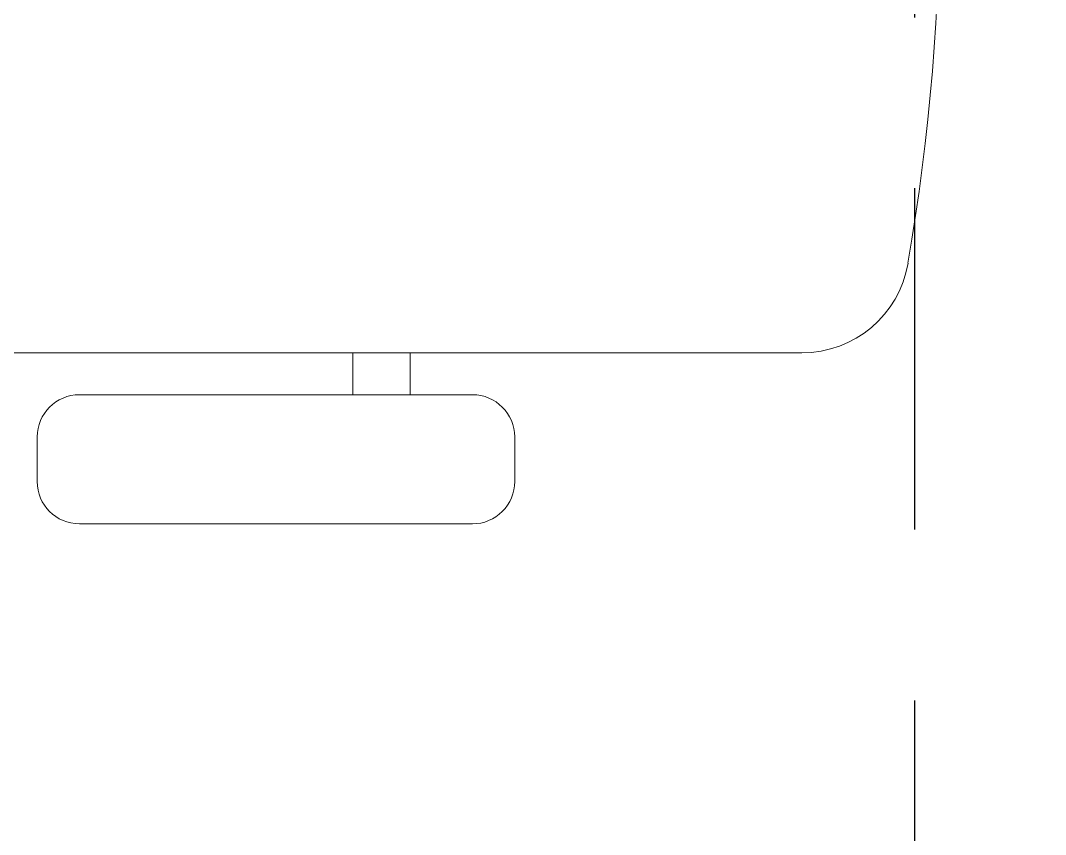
# Model space of a CAD drawing. Header units: inches. Extents: x -12418 to 57169, y -29325 to 19878.
# Drawn here: x 24177.7 to 24653.9, y -12826.2 to -12447.8 of the extents above; entities that cross this region are included whole.
import ezdxf

# ---------------------------------------------------------------- set-up
doc = ezdxf.new("R2010")
doc.units = ezdxf.units.IN
doc.header["$LTSCALE"] = 25
doc.header["$MEASUREMENT"] = 0
doc.linetypes.add('DASHDOT', pattern=[25.4, 12.7, -6.35, 0, -6.35])
doc.linetypes.add('HIDDEN', pattern=[9.525, 6.35, -3.175])
doc.layers.get('0').update_dxf_attribs({"color": 8})
for name, color, linetype, lineweight in [('00-Ground Floor$0$LOADING', 253, 'Continuous', 5), ('00-Ground Floor$0$NEW Wall', 166, 'Continuous', 5), ('E-LITE-CLNG-CNDT', 6, 'DASHDOT', 35), ('E-POWR-FLOR-CNDT', 6, 'HIDDEN', 25)]:
    doc.layers.add(name, color=color, linetype=linetype, lineweight=lineweight)

# ---------------------------------------------------------------- blocks, each defined once
blk = doc.blocks.new('*X127')
at = {"color": 0}
for p, q in [((5, 3), (5, 3)), ((5, 3), (5, 3)), ((5, 3), (5, 3)), ((5, 3), (5, 3)), ((5, 3), (5, 3)), ((5, 3), (5, 3)), ((5, 3), (5, 3)), ((5, 3), (5, 3)), ((5, 3), (5, 3)), ((5, 3), (5, 3)), ((5, 3), (5, 3)), ((5, 3), (5, 3)), ((5, 3), (5, 3)), ((5, 3), (5, 3)), ((5, 3), (5, 3)), ((5, 3), (5, 3)), ((5, 3), (5, 3)), ((5, 3), (5, 3)), ((5, 3), (5, 3)), ((5, 3), (5, 3)), ((5, 3), (5, 3)), ((5, 3), (5, 3)), ((5, 3), (5, 3)), ((5, 3), (5, 3)), ((5, 3), (5, 3)), ((5, 3), (5, 3)), ((5, 3), (5, 3)), ((5, 3), (5, 3)), ((5, 3), (5, 3)), ((5, 3), (5, 3)), ((5, 3), (5, 3)), ((5, 3), (5, 3)), ((5, 3), (5, 3)), ((5, 3), (5, 3)), ((5, 3), (5, 3)), ((5, 3), (5, 3)), ((5, 3), (5, 3)), ((5, 3), (5, 3)), ((5, 3), (5, 3)), ((5, 3), (5, 3)), ((5, 3), (5, 3)), ((5, 3), (5, 3)), ((5, 3), (5, 3)), ((5, 3), (5, 3)), ((5, 3), (5, 3)), ((5, 3), (5, 3)), ((5, 3), (5, 3)), ((5, 3), (5, 3)), ((5, 3), (5, 3)), ((5, 3), (5, 3)), ((5, 3), (5, 3)), ((5, 3), (5, 3)), ((5, 3), (5, 3)), ((5, 3), (5, 3)), ((5, 3), (5, 3)), ((5, 3), (5, 3)), ((5, 3), (5, 3)), ((5, 3), (5, 3)), ((5, 3), (5, 3)), ((5, 3), (5, 3)), ((5, 3), (5, 3)), ((5, 3), (5, 3)), ((5, 3), (5, 3)), ((5, 3), (5, 3)), ((5, 3), (5, 3)), ((5, 3), (5, 3)), ((6, 3), (5, 3)), ((5, 3), (5, 3)), ((6, 3), (5, 3)), ((5, 3), (5, 3)), ((6, 3), (5, 3)), ((5, 3), (5, 3)), ((6, 3), (5, 3)), ((5, 3), (5, 3)), ((5, 3), (5, 3)), ((5, 3), (5, 3)), ((5, 3), (5, 3)), ((5, 3), (5, 3)), ((5, 3), (5, 3)), ((5, 3), (5, 3)), ((5, 3), (5, 3)), ((5, 3), (5, 3)), ((5, 3), (5, 3)), ((5, 3), (5, 3)), ((5, 3), (5, 3)), ((5, 3), (5, 3)), ((5, 3), (5, 3)), ((5, 3), (5, 3)), ((5, 3), (5, 3)), ((5, 3), (5, 3)), ((5, 3), (5, 3)), ((5, 3), (5, 3)), ((5, 3), (5, 3)), ((5, 3), (5, 3)), ((5, 3), (5, 3)), ((5, 3), (5, 3)), ((6, 3), (6, 3)), ((6, 3), (6, 3)), ((6, 3), (6, 3)), ((6, 3), (6, 3)), ((6, 3), (6, 3)), ((6, 3), (6, 3)), ((6, 3), (6, 3)), ((6, 3), (6, 3)), ((6, 3), (6, 3)), ((6, 3), (6, 3)), ((6, 3), (6, 3)), ((6, 3), (6, 3)), ((6, 3), (6, 3)), ((6, 3), (6, 3)), ((6, 3), (6, 3)), ((6, 3), (6, 3)), ((6, 3), (6, 3)), ((6, 3), (6, 3)), ((6, 3), (6, 3)), ((6, 3), (6, 3)), ((6, 3), (6, 3)), ((6, 3), (6, 3)), ((6, 3), (6, 3)), ((6, 3), (6, 3)), ((6, 3), (6, 3)), ((6, 3), (6, 3)), ((6, 3), (6, 3)), ((6, 3), (6, 3)), ((6, 3), (6, 3)), ((6, 3), (6, 3)), ((6, 3), (6, 3)), ((6, 3), (6, 3)), ((6, 3), (6, 3)), ((6, 3), (6, 3)), ((6, 3), (6, 3)), ((6, 3), (6, 3)), ((6, 3), (6, 3)), ((6, 3), (6, 3)), ((6, 3), (6, 3)), ((6, 3), (6, 3)), ((6, 3), (6, 3)), ((6, 3), (6, 3)), ((6, 3), (6, 3)), ((6, 3), (6, 3)), ((6, 3), (6, 3)), ((6, 3), (6, 3)), ((6, 3), (6, 3)), ((6, 3), (6, 3)), ((6, 3), (6, 3)), ((6, 3), (6, 3)), ((6, 3), (6, 3)), ((6, 3), (6, 3)), ((6, 3), (6, 3)), ((6, 3), (6, 3)), ((6, 3), (6, 3)), ((6, 3), (6, 3)), ((6, 3), (6, 3)), ((6, 3), (6, 3)), ((6, 3), (6, 3)), ((6, 3), (6, 3)), ((6, 3), (6, 3)), ((6, 3), (6, 3)), ((6, 3), (6, 3)), ((6, 3), (6, 3)), ((6, 3), (6, 3)), ((6, 3), (6, 3)), ((6, 3), (6, 3)), ((6, 3), (6, 3)), ((6, 3), (6, 3)), ((6, 3), (6, 3)), ((6, 3), (6, 3)), ((6, 3), (6, 3)), ((6, 3), (6, 3)), ((6, 3), (6, 3)), ((6, 3), (6, 3)), ((6, 3), (6, 3)), ((6, 3), (6, 3)), ((6, 3), (6, 3)), ((6, 3), (6, 3)), ((6, 3), (6, 3)), ((6, 3), (6, 3)), ((6, 3), (6, 3)), ((6, 3), (6, 3)), ((6, 3), (6, 3)), ((6, 3), (6, 3)), ((6, 3), (6, 3)), ((6, 3), (6, 3)), ((6, 3), (6, 3)), ((6, 3), (6, 3)), ((6, 3), (6, 3)), ((6, 3), (6, 3)), ((6, 3), (6, 3)), ((6, 3), (6, 3)), ((6, 3), (6, 3)), ((6, 3), (6, 3)), ((6, 3), (6, 3)), ((6, 3), (6, 3)), ((6, 3), (6, 3)), ((6, 3), (6, 3)), ((6, 3), (6, 3)), ((6, 3), (6, 3)), ((6, 3), (6, 3)), ((6, 3), (6, 3)), ((6, 3), (6, 3)), ((6, 3), (6, 3)), ((6, 3), (6, 3)), ((6, 3), (6, 3)), ((6, 3), (6, 3)), ((6, 3), (6, 3)), ((6, 3), (6, 3)), ((6, 3), (6, 3)), ((6, 3), (6, 3)), ((6, 3), (6, 3)), ((6, 3), (6, 3)), ((6, 3), (6, 3)), ((6, 3), (6, 3)), ((6, 3), (6, 3)), ((6, 3), (6, 3)), ((6, 3), (6, 3)), ((6, 3), (6, 3)), ((6, 3), (6, 3)), ((6, 3), (6, 3)), ((6, 3), (6, 3)), ((6, 3), (6, 3)), ((6, 3), (6, 3)), ((6, 3), (6, 3)), ((6, 3), (6, 3)), ((6, 3), (6, 3)), ((6, 3), (6, 3)), ((6, 3), (6, 3)), ((6, 3), (6, 3)), ((6, 3), (6, 3)), ((6, 3), (6, 3)), ((6, 3), (6, 3)), ((6, 3), (6, 3)), ((6, 3), (6, 3)), ((6, 3), (6, 3)), ((6, 3), (6, 3)), ((6, 3), (6, 3)), ((6, 3), (6, 3)), ((6, 3), (6, 3)), ((6, 3), (6, 3)), ((6, 3), (6, 3)), ((6, 3), (6, 3)), ((6, 3), (6, 3)), ((6, 3), (6, 3)), ((6, 3), (6, 3)), ((6, 3), (6, 3)), ((6, 3), (6, 3)), ((6, 3), (6, 3)), ((6, 3), (6, 3)), ((6, 3), (6, 3)), ((6, 3), (6, 3)), ((6, 3), (6, 3)), ((6, 3), (6, 3)), ((6, 3), (6, 3)), ((6, 3), (6, 3)), ((6, 3), (6, 3)), ((6, 3), (6, 3)), ((6, 3), (6, 3)), ((6, 3), (6, 3)), ((6, 3), (6, 3)), ((6, 3), (6, 3)), ((6, 3), (6, 3)), ((6, 3), (6, 3)), ((6, 3), (6, 3)), ((6, 3), (6, 3)), ((6, 3), (6, 3)), ((6, 3), (6, 3)), ((6, 3), (6, 3)), ((6, 3), (6, 3)), ((6, 3), (6, 3)), ((6, 3), (6, 3)), ((6, 3), (6, 3)), ((6, 3), (6, 3)), ((6, 3), (6, 3)), ((6, 3), (6, 3)), ((6, 3), (6, 3)), ((6, 3), (6, 3)), ((6, 3), (6, 3)), ((6, 3), (6, 3)), ((6, 3), (6, 3)), ((6, 3), (6, 3)), ((6, 3), (6, 3)), ((6, 3), (6, 3)), ((6, 3), (6, 3)), ((6, 3), (6, 3)), ((6, 3), (6, 3)), ((6, 3), (6, 3)), ((6, 3), (6, 3)), ((6, 3), (6, 3)), ((6, 3), (6, 3)), ((6, 3), (6, 3)), ((6, 3), (6, 3)), ((6, 3), (6, 3)), ((6, 3), (6, 3)), ((6, 3), (6, 3)), ((6, 3), (6, 3)), ((6, 3), (6, 3)), ((6, 3), (6, 3)), ((6, 3), (6, 3)), ((6, 3), (6, 3)), ((6, 3), (6, 3)), ((6, 3), (6, 3)), ((6, 3), (5, 3)), ((6, 3), (5, 3)), ((6, 3), (5, 3)), ((6, 3), (5, 3)), ((6, 3), (5, 3)), ((6, 3), (6, 3)), ((6, 3), (6, 3)), ((6, 3), (6, 3)), ((6, 3), (6, 3)), ((6, 3), (6, 3)), ((6, 3), (6, 3)), ((6, 3), (6, 3)), ((6, 3), (6, 3)), ((6, 3), (6, 3)), ((6, 3), (6, 3)), ((6, 3), (6, 3)), ((6, 3), (6, 3)), ((6, 3), (6, 3)), ((6, 3), (6, 3)), ((6, 3), (6, 3)), ((6, 3), (6, 3)), ((6, 3), (6, 3)), ((6, 3), (6, 3)), ((6, 3), (6, 3)), ((6, 3), (6, 3)), ((6, 3), (6, 3)), ((6, 3), (6, 3)), ((6, 3), (6, 3)), ((6, 3), (6, 3)), ((6, 3), (6, 3)), ((6, 3), (6, 3)), ((6, 3), (6, 3)), ((6, 3), (6, 3)), ((6, 3), (6, 3)), ((6, 3), (6, 3)), ((6, 3), (6, 3)), ((6, 3), (6, 3)), ((6, 3), (6, 3)), ((6, 3), (6, 3)), ((6, 3), (6, 3)), ((6, 3), (6, 3)), ((6, 3), (6, 3)), ((6, 3), (6, 3)), ((6, 3), (6, 3)), ((6, 3), (6, 3)), ((6, 3), (6, 3)), ((6, 3), (6, 3)), ((6, 3), (6, 3)), ((6, 3), (6, 3)), ((6, 3), (6, 3)), ((6, 3), (6, 3)), ((6, 3), (6, 3)), ((6, 3), (6, 3)), ((6, 3), (6, 3)), ((6, 3), (6, 3)), ((6, 3), (6, 3)), ((6, 3), (6, 3)), ((6, 3), (6, 3)), ((6, 3), (6, 3)), ((6, 3), (6, 3)), ((6, 3), (6, 3)), ((6, 3), (6, 3)), ((6, 3), (6, 3)), ((6, 3), (6, 3)), ((6, 3), (6, 3)), ((6, 3), (6, 3)), ((6, 3), (6, 3)), ((6, 3), (6, 3)), ((6, 3), (6, 3)), ((6, 3), (6, 3)), ((6, 3), (6, 3)), ((6, 3), (6, 3)), ((6, 3), (6, 3)), ((6, 3), (6, 3)), ((6, 3), (6, 3)), ((6, 3), (6, 3)), ((6, 3), (6, 3)), ((6, 3), (6, 3)), ((6, 3), (6, 3)), ((6, 3), (6, 3)), ((6, 3), (6, 3)), ((6, 3), (6, 3)), ((6, 3), (6, 3)), ((6, 3), (6, 3)), ((6, 3), (6, 3)), ((6, 3), (6, 3)), ((6, 3), (6, 3)), ((6, 3), (6, 3)), ((6, 3), (6, 3)), ((6, 3), (6, 3)), ((6, 3), (6, 3)), ((6, 3), (6, 3)), ((6, 3), (6, 3)), ((6, 3), (6, 3)), ((6, 3), (6, 3)), ((6, 3), (6, 3)), ((6, 3), (6, 3)), ((6, 3), (6, 3)), ((6, 3), (6, 3)), ((6, 3), (6, 3)), ((6, 3), (6, 3)), ((6, 3), (6, 3)), ((6, 3), (6, 3)), ((6, 3), (6, 3)), ((6, 3), (6, 3)), ((6, 3), (6, 3)), ((6, 3), (6, 3)), ((6, 3), (6, 3)), ((6, 3), (6, 3)), ((6, 3), (6, 3)), ((6, 3), (6, 3)), ((6, 3), (6, 3)), ((6, 3), (6, 3)), ((6, 3), (6, 3)), ((6, 3), (6, 3)), ((6, 3), (6, 3)), ((6, 3), (6, 3)), ((6, 3), (6, 3)), ((6, 3), (6, 3)), ((6, 3), (6, 3)), ((6, 3), (6, 3)), ((6, 3), (6, 3)), ((6, 3), (6, 3)), ((6, 3), (6, 3)), ((6, 3), (6, 3)), ((6, 3), (6, 3)), ((6, 3), (6, 3)), ((6, 3), (6, 3)), ((6, 3), (6, 3)), ((6, 3), (6, 3)), ((6, 3), (6, 3)), ((6, 3), (6, 3)), ((6, 3), (6, 3)), ((6, 3), (6, 3)), ((6, 3), (6, 3)), ((6, 3), (6, 3)), ((6, 3), (6, 3)), ((6, 3), (6, 3)), ((6, 3), (6, 3)), ((6, 3), (6, 3)), ((6, 3), (6, 3)), ((6, 3), (6, 3)), ((6, 3), (6, 3)), ((6, 3), (6, 3)), ((6, 3), (6, 3)), ((6, 3), (6, 3)), ((6, 3), (6, 3)), ((6, 3), (6, 3)), ((6, 3), (6, 3)), ((6, 3), (6, 3)), ((6, 3), (6, 3)), ((6, 3), (6, 3)), ((6, 3), (6, 3)), ((6, 3), (6, 3)), ((6, 3), (6, 3)), ((6, 3), (6, 3)), ((6, 3), (6, 3)), ((6, 3), (6, 3)), ((6, 3), (6, 3)), ((6, 3), (6, 3)), ((6, 3), (6, 3)), ((6, 3), (6, 3)), ((6, 3), (6, 3)), ((6, 3), (6, 3)), ((6, 3), (6, 3)), ((6, 3), (6, 3)), ((6, 3), (6, 3)), ((6, 3), (6, 3)), ((6, 3), (6, 3)), ((6, 3), (6, 3)), ((6, 3), (6, 3)), ((6, 3), (6, 3)), ((6, 3), (6, 3)), ((6, 3), (6, 3)), ((6, 3), (6, 3)), ((6, 3), (6, 3)), ((6, 3), (6, 3)), ((6, 3), (6, 3)), ((6, 3), (6, 3)), ((6, 3), (6, 3)), ((6, 3), (6, 3)), ((6, 3), (6, 3)), ((6, 3), (6, 3)), ((6, 3), (6, 3)), ((6, 3), (6, 3)), ((6, 3), (6, 3)), ((6, 3), (6, 3)), ((6, 3), (6, 3)), ((6, 3), (6, 3)), ((6, 3), (6, 3)), ((6, 3), (6, 3)), ((6, 3), (6, 3)), ((6, 3), (6, 3)), ((6, 3), (6, 3)), ((6, 3), (6, 3)), ((6, 3), (6, 3)), ((6, 3), (6, 3)), ((6, 3), (6, 3)), ((6, 3), (6, 3)), ((6, 3), (6, 3)), ((6, 3), (6, 3)), ((6, 3), (6, 3)), ((6, 3), (6, 3)), ((6, 3), (6, 3)), ((6, 3), (6, 3)), ((6, 3), (6, 3)), ((6, 3), (6, 3)), ((6, 3), (6, 3)), ((6, 3), (6, 3)), ((6, 3), (6, 3)), ((6, 3), (6, 3)), ((6, 3), (6, 3)), ((6, 3), (6, 3)), ((6, 3), (6, 3)), ((6, 3), (6, 3)), ((6, 3), (6, 3)), ((6, 3), (6, 3)), ((6, 3), (6, 3)), ((6, 3), (6, 3)), ((6, 3), (6, 3)), ((6, 3), (6, 3)), ((6, 3), (6, 3)), ((6, 3), (6, 3)), ((6, 3), (6, 3)), ((6, 3), (6, 3)), ((6, 3), (6, 3)), ((6, 3), (6, 3)), ((6, 3), (6, 3)), ((6, 3), (6, 3)), ((6, 3), (6, 3)), ((6, 3), (6, 3)), ((6, 3), (6, 3)), ((6, 3), (6, 3)), ((6, 3), (6, 3)), ((6, 3), (6, 3)), ((6, 3), (6, 3)), ((6, 3), (6, 3)), ((6, 3), (6, 3)), ((6, 3), (6, 3)), ((6, 3), (6, 3)), ((6, 3), (6, 3)), ((6, 3), (6, 3)), ((6, 3), (6, 3)), ((6, 3), (6, 3)), ((6, 3), (6, 3)), ((6, 3), (6, 3)), ((6, 3), (6, 3)), ((6, 3), (6, 3)), ((6, 3), (6, 3)), ((6, 3), (6, 3)), ((6, 3), (6, 3)), ((6, 3), (6, 3)), ((6, 3), (6, 3)), ((6, 3), (6, 3)), ((6, 3), (6, 3)), ((6, 3), (6, 3)), ((6, 3), (6, 3)), ((6, 3), (6, 3)), ((6, 3), (6, 3)), ((6, 3), (6, 3)), ((6, 3), (6, 3)), ((6, 3), (6, 3)), ((6, 3), (6, 3)), ((6, 3), (6, 3)), ((6, 3), (6, 3)), ((6, 3), (6, 3)), ((6, 3), (6, 3)), ((6, 3), (6, 3)), ((6, 3), (6, 3)), ((6, 3), (6, 3)), ((6, 3), (6, 3)), ((6, 3), (6, 3)), ((6, 3), (6, 3)), ((6, 3), (6, 3)), ((6, 3), (6, 3)), ((6, 3), (6, 3)), ((6, 3), (6, 3)), ((6, 3), (6, 3)), ((6, 3), (6, 3)), ((6, 3), (6, 3)), ((6, 3), (6, 3)), ((6, 3), (6, 3)), ((6, 3), (6, 3)), ((6, 3), (6, 3)), ((6, 3), (6, 3)), ((6, 3), (6, 3)), ((6, 3), (6, 3)), ((6, 3), (6, 3)), ((6, 3), (6, 3)), ((6, 3), (6, 3)), ((6, 3), (6, 3)), ((6, 3), (6, 3)), ((6, 3), (6, 3)), ((6, 3), (6, 3)), ((6, 3), (6, 3)), ((6, 3), (6, 3)), ((6, 3), (6, 3)), ((6, 3), (6, 3)), ((6, 3), (6, 3)), ((6, 3), (6, 3)), ((6, 3), (6, 3)), ((6, 3), (6, 3)), ((6, 3), (6, 3)), ((6, 3), (6, 3)), ((6, 3), (6, 3)), ((6, 3), (6, 3)), ((6, 3), (6, 3)), ((6, 3), (6, 3)), ((6, 3), (6, 3)), ((6, 3), (6, 3)), ((6, 3), (6, 3)), ((6, 3), (6, 3)), ((6, 3), (6, 3)), ((6, 3), (6, 3)), ((6, 3), (6, 3)), ((6, 3), (6, 3)), ((6, 3), (6, 3)), ((6, 3), (6, 3)), ((6, 3), (6, 3)), ((6, 3), (6, 3)), ((6, 3), (6, 3)), ((6, 3), (6, 3))]:
    blk.add_line(p, q, dxfattribs=at)
blk = doc.blocks.new('*X128')
at = {"color": 0}
for p, q in [((13, 1), (13, 1)), ((13, 1), (13, 1)), ((13, 1), (13, 1)), ((13, 1), (13, 1)), ((13, 1), (13, 1)), ((13, 1), (13, 1)), ((13, 1), (13, 1)), ((13, 1), (13, 1)), ((13, 1), (13, 1)), ((13, 1), (13, 1)), ((13, 1), (13, 1)), ((13, 1), (13, 1)), ((13, 1), (13, 1)), ((13, 1), (13, 1)), ((13, 1), (13, 1)), ((13, 1), (14, 1)), ((13, 1), (14, 1)), ((13, 1), (14, 1)), ((13, 1), (13, 1)), ((13, 1), (13, 1)), ((13, 1), (13, 1)), ((13, 1), (13, 1)), ((13, 1), (13, 1)), ((13, 1), (13, 1)), ((13, 1), (13, 1)), ((13, 1), (13, 1)), ((13, 1), (13, 1)), ((13, 1), (13, 1)), ((13, 1), (13, 1)), ((13, 1), (13, 1)), ((13, 1), (13, 1)), ((13, 1), (13, 1)), ((13, 1), (13, 1)), ((13, 1), (13, 1)), ((13, 1), (13, 1)), ((13, 1), (13, 1)), ((13, 1), (13, 1)), ((13, 1), (13, 1)), ((13, 1), (13, 1)), ((13, 1), (13, 1)), ((13, 1), (13, 1)), ((13, 1), (13, 1)), ((13, 1), (13, 1)), ((13, 1), (13, 1)), ((13, 1), (13, 1)), ((13, 1), (13, 1)), ((13, 1), (13, 1)), ((13, 1), (13, 1)), ((13, 1), (13, 1)), ((13, 1), (13, 1)), ((13, 1), (13, 1)), ((13, 1), (13, 1)), ((13, 1), (13, 1)), ((13, 1), (13, 1)), ((13, 1), (13, 1)), ((13, 1), (13, 1)), ((13, 1), (13, 1)), ((13, 1), (13, 1)), ((13, 1), (13, 1)), ((13, 1), (13, 1)), ((13, 1), (13, 1)), ((13, 1), (13, 1)), ((13, 1), (13, 1)), ((13, 1), (13, 1)), ((13, 1), (13, 1)), ((13, 1), (13, 1)), ((13, 1), (13, 1)), ((13, 1), (13, 1)), ((13, 1), (13, 1)), ((13, 1), (13, 1)), ((13, 1), (13, 1)), ((13, 1), (13, 1)), ((13, 1), (13, 1)), ((13, 1), (13, 1)), ((13, 1), (13, 1)), ((13, 1), (13, 1)), ((13, 1), (13, 1)), ((13, 1), (13, 1)), ((13, 1), (13, 1)), ((13, 1), (13, 1)), ((13, 1), (13, 1)), ((13, 1), (13, 1)), ((13, 1), (13, 1)), ((13, 1), (13, 1)), ((13, 1), (13, 1)), ((13, 1), (13, 1)), ((13, 1), (13, 1)), ((13, 1), (13, 1)), ((13, 1), (13, 1)), ((13, 1), (13, 1)), ((13, 1), (13, 1)), ((13, 1), (13, 1)), ((13, 1), (13, 1)), ((13, 1), (13, 1)), ((13, 1), (13, 1)), ((13, 1), (13, 1)), ((13, 1), (13, 1)), ((13, 1), (13, 1)), ((13, 1), (13, 1)), ((13, 1), (13, 1)), ((13, 1), (13, 1)), ((13, 1), (13, 1)), ((13, 1), (13, 1)), ((13, 1), (13, 1)), ((13, 1), (13, 1)), ((13, 1), (13, 1)), ((13, 1), (13, 1)), ((13, 1), (13, 1)), ((13, 1), (13, 1)), ((13, 1), (13, 1)), ((13, 1), (13, 1)), ((13, 1), (13, 1)), ((13, 1), (13, 1)), ((13, 1), (13, 1)), ((13, 1), (13, 1)), ((13, 1), (13, 1)), ((13, 1), (13, 1)), ((13, 1), (13, 1)), ((13, 1), (13, 1)), ((13, 1), (13, 1)), ((13, 1), (13, 1)), ((13, 1), (13, 1)), ((13, 1), (13, 1)), ((13, 1), (14, 1)), ((13, 0), (13, 0)), ((13, 0), (13, 0)), ((13, 0), (13, 0)), ((13, 0), (13, 0)), ((13, 0), (13, 0)), ((13, 0), (13, 0)), ((13, 0), (13, 0)), ((13, 0), (13, 0)), ((13, 0), (13, 0)), ((13, 0), (13, 0)), ((13, 0), (13, 0)), ((13, 0), (13, 0)), ((13, 0), (13, 0)), ((13, 0), (13, 0)), ((13, 0), (13, 0)), ((13, 0), (13, 0)), ((13, 0), (13, 0)), ((13, 0), (13, 0)), ((13, 0), (13, 0)), ((13, 0), (13, 0)), ((13, 0), (13, 0)), ((13, 0), (13, 0)), ((13, 0), (13, 0)), ((13, 0), (13, 0)), ((13, 0), (13, 0)), ((13, 0), (13, 0)), ((13, 0), (13, 0)), ((13, 0), (13, 0)), ((13, 0), (13, 0)), ((13, 0), (13, 0)), ((13, 0), (13, 0)), ((13, 0), (13, 0)), ((13, 0), (13, 0)), ((13, 0), (13, 0)), ((13, 0), (13, 0)), ((13, 0), (13, 0)), ((13, 0), (13, 0)), ((13, 0), (13, 0)), ((13, 0), (13, 0)), ((13, 0), (13, 0)), ((13, 0), (13, 0)), ((13, 0), (13, 0)), ((13, 0), (13, 0)), ((13, 0), (13, 0)), ((13, 0), (13, 0)), ((13, 0), (13, 0)), ((13, 0), (13, 0)), ((13, 0), (13, 0)), ((13, 0), (14, 0)), ((13, 0), (14, 0)), ((13, 0), (13, 0)), ((13, 0), (14, 0)), ((14, 1), (14, 1)), ((14, 1), (14, 1)), ((14, 1), (14, 1)), ((14, 1), (14, 1)), ((14, 1), (14, 1)), ((14, 1), (14, 1)), ((14, 1), (14, 1)), ((14, 1), (14, 1)), ((14, 1), (14, 1)), ((14, 1), (14, 1)), ((14, 1), (14, 1)), ((14, 1), (14, 1)), ((14, 1), (14, 1)), ((14, 1), (14, 1)), ((14, 1), (14, 1)), ((14, 1), (14, 1)), ((14, 1), (14, 1)), ((14, 1), (14, 1)), ((14, 1), (14, 1)), ((14, 1), (14, 1)), ((14, 1), (14, 1)), ((14, 1), (14, 1)), ((14, 1), (14, 1)), ((14, 1), (14, 1)), ((14, 1), (14, 1)), ((14, 1), (14, 1)), ((14, 1), (14, 1)), ((14, 1), (14, 1)), ((14, 1), (14, 1)), ((14, 1), (14, 1)), ((14, 1), (14, 1)), ((14, 1), (14, 1)), ((14, 1), (14, 1)), ((14, 1), (14, 1)), ((14, 1), (14, 1)), ((14, 1), (14, 1)), ((14, 1), (14, 1)), ((14, 1), (14, 1)), ((14, 1), (14, 1)), ((14, 1), (14, 1)), ((14, 1), (14, 1)), ((14, 1), (14, 1)), ((14, 1), (14, 1)), ((14, 1), (14, 1)), ((14, 1), (14, 1)), ((14, 1), (14, 1)), ((14, 1), (14, 1)), ((14, 1), (14, 1)), ((14, 1), (14, 1)), ((14, 1), (14, 1)), ((14, 1), (14, 1)), ((14, 1), (14, 1)), ((14, 1), (14, 1)), ((14, 1), (14, 1)), ((14, 1), (14, 1)), ((14, 1), (14, 1)), ((14, 1), (14, 1)), ((14, 1), (14, 1)), ((14, 1), (14, 1)), ((14, 1), (14, 1)), ((14, 1), (14, 1)), ((14, 1), (14, 1)), ((14, 1), (14, 1)), ((14, 1), (14, 1)), ((14, 1), (14, 1)), ((14, 1), (14, 1)), ((14, 1), (14, 1)), ((14, 1), (14, 1)), ((14, 1), (14, 1)), ((14, 1), (14, 1)), ((14, 1), (14, 1)), ((14, 1), (14, 1)), ((14, 1), (14, 1)), ((14, 1), (14, 1)), ((14, 1), (14, 1)), ((14, 1), (14, 1)), ((14, 1), (14, 1)), ((14, 1), (14, 1)), ((14, 1), (14, 1)), ((14, 1), (14, 1)), ((14, 1), (14, 1)), ((14, 1), (14, 1)), ((14, 1), (14, 1)), ((14, 1), (14, 1)), ((14, 1), (14, 1)), ((14, 1), (14, 1)), ((14, 1), (14, 1)), ((14, 1), (14, 1)), ((14, 1), (14, 1)), ((14, 1), (14, 1)), ((14, 1), (14, 1)), ((14, 1), (14, 1)), ((14, 1), (14, 1)), ((14, 1), (14, 1)), ((14, 0), (14, 0)), ((14, 0), (14, 0)), ((14, 0), (14, 0)), ((14, 0), (14, 0)), ((14, 0), (14, 0)), ((14, 0), (14, 0)), ((14, 0), (14, 0)), ((14, 0), (14, 0)), ((14, 0), (14, 0)), ((14, 0), (14, 0)), ((14, 0), (14, 0)), ((14, 0), (14, 0)), ((14, 0), (14, 0)), ((14, 0), (14, 0)), ((14, 0), (14, 0)), ((14, 0), (14, 0)), ((14, 0), (14, 0)), ((14, 0), (14, 0)), ((14, 0), (14, 0)), ((14, 0), (14, 0)), ((14, 0), (14, 0)), ((14, 0), (14, 0)), ((14, 0), (14, 0)), ((14, 0), (14, 0)), ((14, 0), (14, 0)), ((14, 0), (14, 0)), ((14, 0), (14, 0)), ((14, 0), (14, 0)), ((14, 0), (14, 0)), ((14, 0), (14, 0)), ((14, 0), (14, 0)), ((14, 0), (14, 0)), ((14, 0), (14, 0)), ((14, 0), (14, 0)), ((14, 0), (14, 0)), ((14, 0), (14, 0)), ((14, 0), (14, 0)), ((14, 0), (14, 0)), ((14, 0), (14, 0)), ((14, 0), (14, 0)), ((14, 0), (14, 0)), ((14, 0), (14, 0)), ((14, 0), (14, 0)), ((14, 0), (14, 0)), ((14, 0), (14, 0)), ((14, 0), (14, 0)), ((14, 0), (14, 0)), ((14, 0), (14, 0)), ((13, 0), (13, 0)), ((13, 0), (14, 0)), ((13, 0), (13, 0)), ((13, 0), (14, 0)), ((13, 0), (13, 0)), ((13, 0), (14, 0)), ((13, 0), (13, 0)), ((13, 0), (13, 0)), ((13, 0), (13, 0)), ((13, 0), (13, 0)), ((13, 0), (14, 0)), ((13, 0), (13, 0)), ((13, 0), (14, 0)), ((13, 0), (13, 0)), ((13, 0), (14, 0)), ((13, 0), (13, 0)), ((13, 0), (14, 0)), ((13, 0), (13, 0)), ((13, 0), (14, 0)), ((13, 0), (13, 0)), ((13, 0), (14, 0)), ((13, 0), (13, 0)), ((13, 0), (14, 0)), ((13, 0), (13, 0)), ((13, 0), (13, 0)), ((13, 0), (13, 0)), ((13, 0), (14, 0)), ((13, 0), (13, 0)), ((13, 0), (14, 0)), ((13, 0), (13, 0)), ((13, 0), (14, 0)), ((13, 0), (13, 0)), ((13, 0), (14, 0)), ((13, 0), (13, 0)), ((13, 0), (13, 0)), ((13, 0), (13, 0)), ((13, 0), (13, 0)), ((13, 0), (13, 0)), ((13, 0), (13, 0)), ((13, 0), (13, 0)), ((13, 0), (13, 0)), ((13, 0), (13, 0)), ((13, 0), (13, 0)), ((13, 0), (13, 0)), ((13, 0), (13, 0)), ((13, 0), (13, 0)), ((13, 0), (13, 0)), ((13, 0), (13, 0)), ((13, 0), (13, 0)), ((13, 0), (13, 0)), ((13, 0), (13, 0)), ((13, 0), (13, 0)), ((13, 0), (13, 0)), ((13, 0), (13, 0)), ((13, 0), (13, 0)), ((13, 0), (13, 0)), ((13, 0), (13, 0)), ((13, 0), (13, 0)), ((13, 0), (13, 0)), ((13, 0), (13, 0)), ((13, 0), (13, 0)), ((13, 0), (13, 0)), ((13, 0), (13, 0)), ((13, 0), (13, 0)), ((13, -1), (13, -1)), ((13, -1), (13, -1)), ((13, -1), (13, -1)), ((13, -1), (13, -1)), ((13, -1), (13, -1)), ((13, -1), (14, -1)), ((13, -1), (13, -1)), ((14, 0), (14, 0)), ((14, 0), (14, 0)), ((14, 0), (14, 0)), ((14, 0), (14, 0)), ((14, 0), (14, 0)), ((14, 0), (14, 0)), ((14, 0), (14, 0)), ((14, 0), (14, 0)), ((14, 0), (14, 0)), ((14, 0), (14, 0)), ((14, 0), (14, 0)), ((14, 0), (14, 0)), ((14, 0), (14, 0)), ((14, 0), (14, 0)), ((14, 0), (14, 0)), ((13, 0), (14, 0)), ((14, 0), (14, 0)), ((14, 0), (14, 0)), ((14, 0), (14, 0)), ((14, 0), (14, 0)), ((14, 0), (14, 0)), ((14, 0), (14, 0)), ((14, 0), (14, 0)), ((14, 0), (14, 0)), ((14, 0), (14, 0)), ((14, 0), (14, 0)), ((14, 0), (14, 0)), ((14, 0), (14, 0)), ((14, 0), (14, 0)), ((14, 0), (14, 0)), ((14, 0), (14, 0)), ((14, 0), (14, 0)), ((14, 0), (14, 0)), ((14, 0), (14, 0)), ((14, 0), (14, 0)), ((14, 0), (14, 0)), ((14, 0), (14, 0)), ((14, 0), (14, 0)), ((14, 0), (14, 0)), ((14, 0), (14, 0)), ((14, 0), (14, 0)), ((14, 0), (14, 0)), ((14, 0), (14, 0)), ((14, 0), (14, 0)), ((14, 0), (14, 0)), ((14, 0), (14, 0)), ((14, 0), (14, 0)), ((14, 0), (14, 0)), ((14, 0), (14, 0)), ((14, 0), (14, 0)), ((14, -1), (14, -1)), ((14, -1), (14, -1)), ((14, -1), (14, -1)), ((14, -1), (14, -1)), ((14, -1), (14, -1))]:
    blk.add_line(p, q, dxfattribs=at)
blk = doc.blocks.new('00-Ground Floor$0$GF21018-P')
at = {"color": 0}
for p, q in [((0.22049, 0.47563), (0.22049, 0.0675)), ((0.25963, 0.34221), (0.2804, 0.34221)), ((0.24001, 0.32259), (0.24001, 0.14)), ((0.30001, 0.32259), (0.30001, 0.14)), ((0.22049, 0.29372), (0.24001, 0.29372)), ((0.22049, 0.26708), (0.24001, 0.26708)), ((0.25963, 0.12039), (0.2804, 0.12039))]:
    blk.add_line(p, q, dxfattribs=at)
for points in [[(0.24001, 0.29372), (0.24001, 0.29372), (0.24001, 0.29372), (0.24001, 0.29372), (0.24001, 0.29372), (0.24001, 0.29372), (0.24001, 0.29372), (0.24001, 0.29372), (0.24001, 0.29372), (0.24001, 0.29372), (0.24001, 0.29372), (0.24001, 0.29372), (0.24001, 0.29372), (0.24001, 0.29372), (0.24001, 0.29372), (0.24001, 0.29372), (0.24001, 0.29372), (0.24001, 0.29372), (0.24001, 0.29372), (0.24001, 0.29372), (0.24001, 0.29372), (0.24001, 0.29372), (0.24001, 0.29372), (0.24001, 0.29372), (0.24001, 0.29372), (0.24001, 0.29372), (0.24001, 0.29372), (0.24001, 0.29372), (0.24001, 0.29372), (0.24001, 0.29372), (0.24001, 0.29372), (0.24001, 0.29372), (0.24001, 0.29372), (0.24001, 0.29372), (0.24001, 0.29372), (0.24001, 0.29372), (0.24001, 0.29372), (0.24001, 0.29372), (0.24001, 0.29372), (0.24001, 0.29372), (0.24001, 0.29372), (0.24001, 0.29372), (0.24001, 0.29372), (0.24001, 0.29372), (0.24001, 0.29372), (0.24001, 0.29372), (0.24001, 0.29372), (0.24001, 0.29372), (0.24001, 0.29372), (0.24001, 0.29372), (0.24001, 0.29372), (0.24001, 0.29372), (0.24001, 0.29372), (0.24001, 0.29372), (0.24001, 0.29372), (0.24001, 0.29372), (0.24001, 0.29372), (0.24001, 0.29372), (0.24001, 0.29372), (0.24001, 0.29372), (0.24001, 0.29372), (0.24001, 0.29372), (0.24001, 0.29372), (0.24001, 0.29372), (0.24001, 0.29372), (0.24001, 0.29372), (0.24001, 0.29372), (0.24001, 0.29372), (0.24001, 0.29372), (0.24001, 0.29372), (0.24001, 0.29372), (0.24001, 0.29372), (0.24001, 0.29372), (0.24001, 0.29372), (0.24001, 0.29372), (0.24001, 0.29372), (0.24001, 0.29372), (0.24001, 0.29372), (0.24001, 0.29372), (0.24001, 0.29372), (0.24001, 0.29372), (0.24001, 0.29372), (0.24001, 0.29372), (0.24001, 0.29372), (0.24001, 0.29372), (0.24001, 0.29372), (0.24001, 0.29372), (0.24001, 0.29372), (0.24001, 0.29372), (0.24001, 0.29372), (0.24001, 0.29372), (0.24001, 0.29372), (0.24001, 0.29372), (0.24001, 0.29372), (0.24001, 0.29372), (0.24001, 0.29372), (0.24001, 0.29372), (0.24001, 0.29372), (0.24001, 0.29372), (0.24001, 0.29372), (0.24001, 0.29372), (0.24001, 0.29372), (0.24001, 0.29372), (0.24001, 0.29372), (0.24001, 0.29372), (0.24001, 0.29372), (0.24001, 0.29372), (0.24001, 0.29372), (0.24001, 0.29372), (0.24001, 0.29372), (0.24001, 0.29372), (0.24001, 0.29372), (0.24001, 0.29372), (0.24001, 0.29372), (0.24001, 0.29372), (0.24001, 0.29372), (0.24001, 0.29372), (0.24001, 0.29372), (0.24001, 0.29372), (0.24001, 0.29372), (0.24001, 0.29372), (0.24001, 0.29372), (0.24001, 0.29372), (0.24001, 0.29372), (0.24001, 0.29372), (0.24001, 0.29372), (0.24001, 0.29372), (0.24001, 0.29372), (0.24001, 0.29372), (0.24001, 0.29372), (0.24001, 0.29372), (0.24001, 0.29372), (0.24001, 0.29372), (0.24001, 0.29372), (0.24001, 0.29372), (0.24001, 0.29372), (0.24001, 0.29372), (0.24001, 0.29372), (0.24001, 0.29372), (0.24001, 0.29372), (0.24001, 0.29372), (0.24001, 0.29372), (0.24001, 0.29372), (0.24001, 0.29372), (0.24001, 0.29372), (0.24001, 0.29372), (0.24001, 0.29372), (0.24001, 0.29372), (0.24001, 0.29372), (0.24001, 0.29372), (0.24001, 0.29372), (0.24001, 0.29372), (0.24001, 0.29372), (0.24001, 0.29372), (0.24001, 0.29372), (0.24001, 0.29372), (0.24001, 0.29372), (0.24001, 0.29372), (0.24001, 0.29372), (0.24001, 0.29372), (0.24001, 0.29372), (0.24001, 0.29372), (0.24001, 0.29372), (0.24001, 0.29372), (0.24001, 0.29372), (0.24001, 0.29372), (0.24001, 0.29372), (0.24001, 0.29372), (0.24001, 0.29372), (0.24001, 0.29372), (0.24001, 0.29372), (0.24001, 0.29372), (0.24001, 0.29372), (0.24001, 0.29372), (0.24001, 0.29372), (0.24001, 0.29372), (0.24001, 0.29372), (0.24001, 0.29372), (0.24001, 0.29372), (0.24001, 0.29372), (0.24001, 0.29372), (0.24001, 0.29372), (0.24001, 0.29372), (0.24001, 0.29372), (0.24001, 0.29372), (0.24001, 0.29372), (0.24001, 0.29372), (0.24001, 0.29372), (0.24001, 0.29372), (0.24001, 0.29372), (0.24001, 0.29372), (0.24001, 0.29372), (0.24001, 0.29372), (0.24001, 0.29372), (0.24001, 0.29372), (0.24001, 0.29372), (0.24001, 0.29372), (0.24001, 0.29372), (0.24001, 0.29372), (0.24001, 0.29372), (0.24001, 0.29372), (0.24001, 0.29372), (0.24001, 0.29372), (0.24001, 0.29372), (0.24001, 0.29372), (0.24001, 0.29372), (0.24001, 0.29372), (0.24001, 0.29372), (0.24001, 0.29372), (0.24001, 0.29372), (0.24001, 0.29372), (0.24001, 0.29372), (0.24001, 0.29372), (0.24001, 0.29372), (0.24001, 0.29372), (0.24001, 0.29372), (0.24001, 0.29372), (0.24001, 0.29372), (0.24001, 0.29372), (0.24001, 0.29372), (0.24001, 0.29372), (0.24001, 0.29372), (0.24001, 0.29372), (0.24001, 0.29372), (0.24001, 0.29372), (0.24001, 0.29372), (0.24001, 0.29372), (0.24001, 0.29372), (0.24001, 0.29372), (0.24001, 0.29372), (0.24001, 0.29372), (0.24001, 0.29372), (0.24001, 0.29372), (0.24001, 0.29372), (0.24001, 0.29372), (0.24001, 0.29372), (0.24001, 0.29372), (0.24001, 0.29372), (0.24001, 0.29372), (0.24001, 0.29372), (0.24001, 0.29372), (0.24001, 0.29372), (0.24001, 0.29372), (0.24001, 0.29372), (0.24001, 0.29372), (0.24001, 0.29372), (0.24001, 0.29372), (0.24001, 0.29372), (0.24001, 0.29372), (0.24001, 0.29372), (0.24001, 0.29372), (0.24001, 0.29372), (0.24001, 0.29372), (0.24001, 0.29372), (0.24001, 0.29372), (0.24001, 0.29372), (0.24001, 0.29372), (0.24001, 0.29372), (0.24001, 0.29372), (0.24001, 0.29372), (0.24001, 0.29372), (0.24001, 0.29372), (0.24001, 0.29372), (0.24001, 0.29372), (0.24001, 0.29372), (0.24001, 0.29372), (0.24001, 0.29372), (0.24001, 0.29372), (0.24001, 0.29372), (0.24001, 0.29372), (0.24001, 0.29372), (0.24001, 0.29372), (0.24001, 0.29372), (0.24001, 0.29372), (0.24001, 0.29372), (0.24001, 0.29372), (0.24001, 0.29372)], [(0.24001, 0.29372), (0.24001, 0.29372), (0.24001, 0.29372), (0.24001, 0.29372), (0.24001, 0.29372), (0.24001, 0.29372), (0.24001, 0.29372), (0.24001, 0.29372), (0.24001, 0.29372), (0.24001, 0.29372), (0.24001, 0.29372), (0.24001, 0.29372), (0.24001, 0.29372), (0.24001, 0.29372), (0.24001, 0.29372), (0.24001, 0.29372), (0.24001, 0.29372), (0.24001, 0.29372), (0.24001, 0.29372), (0.24001, 0.29372), (0.24001, 0.29372), (0.24001, 0.29372), (0.24001, 0.29372), (0.24001, 0.29372), (0.24001, 0.29372), (0.24001, 0.29372), (0.24001, 0.29372), (0.24001, 0.29372), (0.24001, 0.29372), (0.24001, 0.29372), (0.24001, 0.29372), (0.24001, 0.29372), (0.24001, 0.29372), (0.24001, 0.29372), (0.24001, 0.29372), (0.24001, 0.29372), (0.24001, 0.29372), (0.24001, 0.29372), (0.24001, 0.29372), (0.24001, 0.29372), (0.24001, 0.29372), (0.24001, 0.29372), (0.24001, 0.29372), (0.24001, 0.29372), (0.24001, 0.29372), (0.24001, 0.29372), (0.24001, 0.29372), (0.24001, 0.29372), (0.24001, 0.29372), (0.24001, 0.29372), (0.24001, 0.29372), (0.24001, 0.29372), (0.24001, 0.29372), (0.24001, 0.29372), (0.24001, 0.29372), (0.24001, 0.29372), (0.24001, 0.29372), (0.24001, 0.29372), (0.24001, 0.29372), (0.24001, 0.29372), (0.24001, 0.29372), (0.24001, 0.29372), (0.24001, 0.29372), (0.24001, 0.29372), (0.24001, 0.29372), (0.24001, 0.29372), (0.24001, 0.29372), (0.24001, 0.29372), (0.24001, 0.29372), (0.24001, 0.29372), (0.24001, 0.29372), (0.24001, 0.29372), (0.24001, 0.29372), (0.24001, 0.29372), (0.24001, 0.29372), (0.24001, 0.29372), (0.24001, 0.29372), (0.24001, 0.29372), (0.24001, 0.29372), (0.24001, 0.29372), (0.24001, 0.29372), (0.24001, 0.29372), (0.24001, 0.29372), (0.24001, 0.29372), (0.24001, 0.29372), (0.24001, 0.29372), (0.24001, 0.29372), (0.24001, 0.29372), (0.24001, 0.29372), (0.24001, 0.29372), (0.24001, 0.29372), (0.24001, 0.29372), (0.24001, 0.29372), (0.24001, 0.29372), (0.24001, 0.29372), (0.24001, 0.29372), (0.24001, 0.29372), (0.24001, 0.29372), (0.24001, 0.29372), (0.24001, 0.29372), (0.24001, 0.29372), (0.24001, 0.29372), (0.24001, 0.29372), (0.24001, 0.29372), (0.24001, 0.29372), (0.24001, 0.29372), (0.24001, 0.29372), (0.24001, 0.29372), (0.24001, 0.29372), (0.24001, 0.29372), (0.24001, 0.29372), (0.24001, 0.29372), (0.24001, 0.29372), (0.24001, 0.29372), (0.24001, 0.29372), (0.24001, 0.29372), (0.24001, 0.29372), (0.24001, 0.29372), (0.24001, 0.29372), (0.24001, 0.29372), (0.24001, 0.29372), (0.24001, 0.29372), (0.24001, 0.29372), (0.24001, 0.29372), (0.24001, 0.29372), (0.24001, 0.29372), (0.24001, 0.29372), (0.24001, 0.29372), (0.24001, 0.29372), (0.24001, 0.29372), (0.24001, 0.29372), (0.24001, 0.29372), (0.24001, 0.29372), (0.24001, 0.29372), (0.24001, 0.29372), (0.24001, 0.29372), (0.24001, 0.29372), (0.24001, 0.29372), (0.24001, 0.29372), (0.24001, 0.29372), (0.24001, 0.29372), (0.24001, 0.29372), (0.24001, 0.29372), (0.24001, 0.29372), (0.24001, 0.29372), (0.24001, 0.29372), (0.24001, 0.29372), (0.24001, 0.29372), (0.24001, 0.29372), (0.24001, 0.29372), (0.24001, 0.29372), (0.24001, 0.29372), (0.24001, 0.29372), (0.24001, 0.29372), (0.24001, 0.29372), (0.24001, 0.29372), (0.24001, 0.29372), (0.24001, 0.29372), (0.24001, 0.29372), (0.24001, 0.29372), (0.24001, 0.29372), (0.24001, 0.29372), (0.24001, 0.29372), (0.24001, 0.29372), (0.24001, 0.29372), (0.24001, 0.29372), (0.24001, 0.29372), (0.24001, 0.29372), (0.24001, 0.29372), (0.24001, 0.29372), (0.24001, 0.29372), (0.24001, 0.29372), (0.24001, 0.29372), (0.24001, 0.29372), (0.24001, 0.29372), (0.24001, 0.29372), (0.24001, 0.29372), (0.24001, 0.29372), (0.24001, 0.29372), (0.24001, 0.29372), (0.24001, 0.29372), (0.24001, 0.29372), (0.24001, 0.29372), (0.24001, 0.29372), (0.24001, 0.29372), (0.24001, 0.29372), (0.24001, 0.29372), (0.24001, 0.29372), (0.24001, 0.29372), (0.24001, 0.29372), (0.24001, 0.29372), (0.24001, 0.29372), (0.24001, 0.29372), (0.24001, 0.29372), (0.24001, 0.29372), (0.24001, 0.29372), (0.24001, 0.29372), (0.24001, 0.29372), (0.24001, 0.29372), (0.24001, 0.29372), (0.24001, 0.29372), (0.24001, 0.29372), (0.24001, 0.29372), (0.24001, 0.29372), (0.24001, 0.29372), (0.24001, 0.29372), (0.24001, 0.29372), (0.24001, 0.29372), (0.24001, 0.29372), (0.24001, 0.29372), (0.24001, 0.29372), (0.24001, 0.29372), (0.24001, 0.29372), (0.24001, 0.29372), (0.24001, 0.29372), (0.24001, 0.29372), (0.24001, 0.29372), (0.24001, 0.29372), (0.24001, 0.29372)], [(0.24001, 0.29372), (0.24001, 0.29372), (0.24001, 0.29372), (0.24001, 0.29372), (0.24001, 0.29372), (0.24001, 0.29372), (0.24001, 0.29372), (0.24001, 0.29372), (0.24001, 0.29372), (0.24001, 0.29372), (0.24001, 0.29372), (0.24001, 0.29372), (0.24001, 0.29372), (0.24001, 0.29372), (0.24001, 0.29372), (0.24001, 0.29372), (0.24001, 0.29372), (0.24001, 0.29372), (0.24001, 0.29372), (0.24001, 0.29372), (0.24001, 0.29372), (0.24001, 0.29372), (0.24001, 0.29372), (0.24001, 0.29372), (0.24001, 0.29372), (0.24001, 0.29372), (0.24001, 0.29372), (0.24001, 0.29372), (0.24001, 0.29372), (0.24001, 0.29372), (0.24001, 0.29372), (0.24001, 0.29372), (0.24001, 0.29372), (0.24001, 0.29372), (0.24001, 0.29372), (0.24001, 0.29372), (0.24001, 0.29372), (0.24001, 0.29372), (0.24001, 0.29372), (0.24001, 0.29372), (0.24001, 0.29372), (0.24001, 0.29372), (0.24001, 0.29372), (0.24001, 0.29372), (0.24001, 0.29372), (0.24001, 0.29372), (0.24001, 0.29372), (0.24001, 0.29372), (0.24001, 0.29372), (0.24001, 0.29372), (0.24001, 0.29372), (0.24001, 0.29372), (0.24001, 0.29372), (0.24001, 0.29372), (0.24001, 0.29372), (0.24001, 0.29372), (0.24001, 0.29372), (0.24001, 0.29372), (0.24001, 0.29372), (0.24001, 0.29372), (0.24001, 0.29372), (0.24001, 0.29372), (0.24001, 0.29372), (0.24001, 0.29372), (0.24001, 0.29372), (0.24001, 0.29372), (0.24001, 0.29372), (0.24001, 0.29372), (0.24001, 0.29372), (0.24001, 0.29372), (0.24001, 0.29372), (0.24001, 0.29372), (0.24001, 0.29372), (0.24001, 0.29372), (0.24001, 0.29372), (0.24001, 0.29372), (0.24001, 0.29372), (0.24001, 0.29372), (0.24001, 0.29372), (0.24001, 0.29372), (0.24001, 0.29372), (0.24001, 0.29372), (0.24001, 0.29372), (0.24001, 0.29372), (0.24001, 0.29372), (0.24001, 0.29372), (0.24001, 0.29372), (0.24001, 0.29372), (0.24001, 0.29372), (0.24001, 0.29372), (0.24001, 0.29372), (0.24001, 0.29372), (0.24001, 0.29372), (0.24001, 0.29372), (0.24001, 0.29372), (0.24001, 0.29372), (0.24001, 0.29372), (0.24001, 0.29372), (0.24001, 0.29372), (0.24001, 0.29372), (0.24001, 0.29372), (0.24001, 0.29372), (0.24001, 0.29372), (0.24001, 0.29372), (0.24001, 0.29372), (0.24001, 0.29372), (0.24001, 0.29372), (0.24001, 0.29372), (0.24001, 0.29372), (0.24001, 0.29372), (0.24001, 0.29372), (0.24001, 0.29372), (0.24001, 0.29372), (0.24001, 0.29372), (0.24001, 0.29372), (0.24001, 0.29372), (0.24001, 0.29372), (0.24001, 0.29372), (0.24001, 0.29372), (0.24001, 0.29372), (0.24001, 0.29372), (0.24001, 0.29372), (0.24001, 0.29372), (0.24001, 0.29372), (0.24001, 0.29372), (0.24001, 0.29372), (0.24001, 0.29372), (0.24001, 0.29372), (0.24001, 0.29372), (0.24001, 0.29372), (0.24001, 0.29372), (0.24001, 0.29372), (0.24001, 0.29372), (0.24001, 0.29372), (0.24001, 0.29372), (0.24001, 0.29372), (0.24001, 0.29372), (0.24001, 0.29372), (0.24001, 0.29372), (0.24001, 0.29372), (0.24001, 0.29372), (0.24001, 0.29372), (0.24001, 0.29372), (0.24001, 0.29372), (0.24001, 0.29372), (0.24001, 0.29372), (0.24001, 0.29372), (0.24001, 0.29372), (0.24001, 0.29372), (0.24001, 0.29372), (0.24001, 0.29372), (0.24001, 0.29372), (0.24001, 0.29372), (0.24001, 0.29372), (0.24001, 0.29372), (0.24001, 0.29372), (0.24001, 0.29372), (0.24001, 0.29372), (0.24001, 0.29372), (0.24001, 0.29372), (0.24001, 0.29372), (0.24001, 0.29372), (0.24001, 0.29372), (0.24001, 0.29372), (0.24001, 0.29372), (0.24001, 0.29372), (0.24001, 0.29372), (0.24001, 0.29372), (0.24001, 0.29372), (0.24001, 0.29372), (0.24001, 0.29372), (0.24001, 0.29372), (0.24001, 0.29372), (0.24001, 0.29372), (0.24001, 0.29372), (0.24001, 0.29372), (0.24001, 0.29372), (0.24001, 0.29372), (0.24001, 0.29372), (0.24001, 0.29372), (0.24001, 0.29372), (0.24001, 0.29372), (0.24001, 0.29372), (0.24001, 0.29372), (0.24001, 0.29372), (0.24001, 0.29372), (0.24001, 0.29372), (0.24001, 0.29372), (0.24001, 0.29372), (0.24001, 0.29372), (0.24001, 0.29372), (0.24001, 0.29372), (0.24001, 0.29372), (0.24001, 0.29372), (0.24001, 0.29372), (0.24001, 0.29372), (0.24001, 0.29372), (0.24001, 0.29372), (0.24001, 0.29372), (0.24001, 0.29372), (0.24001, 0.29372), (0.24001, 0.29372), (0.24001, 0.29372), (0.24001, 0.29372), (0.24001, 0.29372), (0.24001, 0.29372), (0.24001, 0.29372), (0.24001, 0.29372), (0.24001, 0.29372), (0.24001, 0.29372), (0.24001, 0.29372), (0.24001, 0.29372), (0.24001, 0.29372), (0.24001, 0.29372)]]:
    blk.add_lwpolyline(points, close=True, dxfattribs=at)
for centre, radius, start, end in [((-0.0001, -0.52948), 1.06948, 80.36712, 99.63288), ((0.17049, 0.47563), 0.05, 0, 80.3671), ((0.25963, 0.32259), 0.01962, 90, 180), ((0.2804, 0.32259), 0.01962, 0, 90), ((0.25963, 0.14), 0.01962, 180, 270), ((0.2804, 0.14), 0.01962, 270, 0)]:
    blk.add_arc(centre, radius, start, end, dxfattribs=at)
at = {"layer": '00-Ground Floor$0$NEW Wall', "color": 0, "linetype": 'Continuous'}
for points in [[(0.24001, 0.29372), (0.24001, 0.29372), (0.24001, 0.29372), (0.24001, 0.29372), (0.24001, 0.29372), (0.24001, 0.29372), (0.24001, 0.29372), (0.24001, 0.29372)], [(0.24001, 0.29372), (0.24001, 0.29372), (0.24001, 0.29372), (0.24001, 0.29372), (0.24001, 0.29372), (0.24001, 0.29372), (0.24001, 0.29372)], [(0.24001, 0.29372), (0.24001, 0.29372), (0.24001, 0.29372), (0.24001, 0.29372), (0.24001, 0.29372), (0.24001, 0.29372), (0.24001, 0.29372), (0.24001, 0.29372), (0.24001, 0.29372)], [(0.24001, 0.29372), (0.24001, 0.29372), (0.24001, 0.29372), (0.24001, 0.29372), (0.24001, 0.29372), (0.24001, 0.29372), (0.24001, 0.29372), (0.24001, 0.29372), (0.24001, 0.29372), (0.24001, 0.29372)], [(0.24001, 0.29372), (0.24001, 0.29372), (0.24001, 0.29372), (0.24001, 0.29372), (0.24001, 0.29372), (0.24001, 0.29372), (0.24001, 0.29372), (0.24001, 0.29372), (0.24001, 0.29372), (0.24001, 0.29372), (0.24001, 0.29372), (0.24001, 0.29372), (0.24001, 0.29372), (0.24001, 0.29372), (0.24001, 0.29372)], [(0.24001, 0.29372), (0.24001, 0.29372), (0.24001, 0.29372), (0.24001, 0.29372), (0.24001, 0.29372), (0.24001, 0.29372), (0.24001, 0.29372), (0.24001, 0.29372), (0.24001, 0.29372), (0.24001, 0.29372)], [(0.24001, 0.29372), (0.24001, 0.29372), (0.24001, 0.29372), (0.24001, 0.29372), (0.24001, 0.29372), (0.24001, 0.29372), (0.24001, 0.29372), (0.24001, 0.29372), (0.24001, 0.29372), (0.24001, 0.29372)], [(0.24001, 0.29372), (0.24001, 0.29372), (0.24001, 0.29372), (0.24001, 0.29372), (0.24001, 0.29372), (0.24001, 0.29372), (0.24001, 0.29372), (0.24001, 0.29372), (0.24001, 0.29372), (0.24001, 0.29372)], [(0.24001, 0.29372), (0.24001, 0.29372), (0.24001, 0.29372), (0.24001, 0.29372), (0.24001, 0.29372), (0.24001, 0.29372), (0.24001, 0.29372), (0.24001, 0.29372), (0.24001, 0.29372), (0.24001, 0.29372), (0.24001, 0.29372), (0.24001, 0.29372), (0.24001, 0.29372), (0.24001, 0.29372), (0.24001, 0.29372), (0.24001, 0.29372), (0.24001, 0.29372), (0.24001, 0.29372)], [(0.24001, 0.29372), (0.24001, 0.29372), (0.24001, 0.29372), (0.24001, 0.29372), (0.24001, 0.29372), (0.24001, 0.29372), (0.24001, 0.29372), (0.24001, 0.29372), (0.24001, 0.29372), (0.24001, 0.29372), (0.24001, 0.29372), (0.24001, 0.29372)], [(0.24001, 0.29372), (0.24001, 0.29372), (0.24001, 0.29372), (0.24001, 0.29372), (0.24001, 0.29372), (0.24001, 0.29372), (0.24001, 0.29372)], [(0.24001, 0.29372), (0.24001, 0.29372), (0.24001, 0.29372), (0.24001, 0.29372), (0.24001, 0.29372), (0.24001, 0.29372), (0.24001, 0.29372), (0.24001, 0.29372), (0.24001, 0.29372), (0.24001, 0.29372), (0.24001, 0.29372), (0.24001, 0.29372), (0.24001, 0.29372), (0.24001, 0.29372), (0.24001, 0.29372), (0.24001, 0.29372), (0.24001, 0.29372), (0.24001, 0.29372), (0.24001, 0.29372), (0.24001, 0.29372), (0.24001, 0.29372), (0.24001, 0.29372), (0.24001, 0.29372), (0.24001, 0.29372), (0.24001, 0.29372), (0.24001, 0.29372), (0.24001, 0.29372), (0.24001, 0.29372), (0.24001, 0.29372), (0.24001, 0.29372), (0.24001, 0.29372), (0.24001, 0.29372), (0.24001, 0.29372), (0.24001, 0.29372), (0.24001, 0.29372), (0.24001, 0.29372), (0.24001, 0.29372), (0.24001, 0.29372), (0.24001, 0.29372), (0.24001, 0.29372), (0.24001, 0.29372), (0.24001, 0.29372), (0.24001, 0.29372), (0.24001, 0.29372), (0.24001, 0.29372), (0.24001, 0.29372), (0.24001, 0.29372), (0.24001, 0.29372), (0.24001, 0.29372), (0.24001, 0.29372), (0.24001, 0.29372), (0.24001, 0.29372), (0.24001, 0.29372), (0.24001, 0.29372), (0.24001, 0.29372), (0.24001, 0.29372), (0.24001, 0.29372), (0.24001, 0.29372), (0.24001, 0.29372), (0.24001, 0.29372), (0.24001, 0.29372), (0.24001, 0.29372), (0.24001, 0.29372), (0.24001, 0.29372), (0.24001, 0.29372), (0.24001, 0.29372), (0.24001, 0.29372), (0.24001, 0.29372), (0.24001, 0.29372), (0.24001, 0.29372), (0.24001, 0.29372), (0.24001, 0.29372), (0.24001, 0.29372), (0.24001, 0.29372), (0.24001, 0.29372), (0.24001, 0.29372), (0.24001, 0.29372), (0.24001, 0.29372), (0.24001, 0.29372), (0.24001, 0.29372), (0.24001, 0.29372), (0.24001, 0.29372), (0.24001, 0.29372), (0.24001, 0.29372), (0.24001, 0.29372), (0.24001, 0.29372), (0.24001, 0.29372), (0.24001, 0.29372), (0.24001, 0.29372), (0.24001, 0.29372), (0.24001, 0.29372), (0.24001, 0.29372), (0.24001, 0.29372), (0.24001, 0.29372), (0.24001, 0.29372), (0.24001, 0.29372), (0.24001, 0.29372), (0.24001, 0.29372), (0.24001, 0.29372), (0.24001, 0.29372), (0.24001, 0.29372), (0.24001, 0.29372), (0.24001, 0.29372), (0.24001, 0.29372), (0.24001, 0.29372), (0.24001, 0.29372), (0.24001, 0.29372), (0.24001, 0.29372), (0.24001, 0.29372), (0.24001, 0.29372), (0.24001, 0.29372)], [(0.24001, 0.29372), (0.24001, 0.29372), (0.24001, 0.29372), (0.24001, 0.29372), (0.24001, 0.29372), (0.24001, 0.29372), (0.24001, 0.29372), (0.24001, 0.29372), (0.24001, 0.29372), (0.24001, 0.29372), (0.24001, 0.29372), (0.24001, 0.29372), (0.24001, 0.29372), (0.24001, 0.29372), (0.24001, 0.29372), (0.24001, 0.29372), (0.24001, 0.29372)], [(0.24001, 0.29372), (0.24001, 0.29372), (0.24001, 0.29372), (0.24001, 0.29372), (0.24001, 0.29372), (0.24001, 0.29372), (0.24001, 0.29372), (0.24001, 0.29372), (0.24001, 0.29372), (0.24001, 0.29372), (0.24001, 0.29372), (0.24001, 0.29372), (0.24001, 0.29372), (0.24001, 0.29372), (0.24001, 0.29372), (0.24001, 0.29372), (0.24001, 0.29372), (0.24001, 0.29372), (0.24001, 0.29372), (0.24001, 0.29372), (0.24001, 0.29372), (0.24001, 0.29372), (0.24001, 0.29372), (0.24001, 0.29372), (0.24001, 0.29372), (0.24001, 0.29372), (0.24001, 0.29372), (0.24001, 0.29372), (0.24001, 0.29372), (0.24001, 0.29372), (0.24001, 0.29372), (0.24001, 0.29372), (0.24001, 0.29372), (0.24001, 0.29372), (0.24001, 0.29372), (0.24001, 0.29372), (0.24001, 0.29372), (0.24001, 0.29372), (0.24001, 0.29372), (0.24001, 0.29372), (0.24001, 0.29372), (0.24001, 0.29372), (0.24001, 0.29372), (0.24001, 0.29372), (0.24001, 0.29372), (0.24001, 0.29372), (0.24001, 0.29372), (0.24001, 0.29372), (0.24001, 0.29372), (0.24001, 0.29372), (0.24001, 0.29372), (0.24001, 0.29372), (0.24001, 0.29372), (0.24001, 0.29372), (0.24001, 0.29372), (0.24001, 0.29372), (0.24001, 0.29372), (0.24001, 0.29372), (0.24001, 0.29372), (0.24001, 0.29372), (0.24001, 0.29372), (0.24001, 0.29372), (0.24001, 0.29372), (0.24001, 0.29372), (0.24001, 0.29372), (0.24001, 0.29372), (0.24001, 0.29372), (0.24001, 0.29372), (0.24001, 0.29372), (0.24001, 0.29372), (0.24001, 0.29372), (0.24001, 0.29372), (0.24001, 0.29372), (0.24001, 0.29372), (0.24001, 0.29372), (0.24001, 0.29372), (0.24001, 0.29372), (0.24001, 0.29372), (0.24001, 0.29372), (0.24001, 0.29372), (0.24001, 0.29372), (0.24001, 0.29372), (0.24001, 0.29372), (0.24001, 0.29372), (0.24001, 0.29372), (0.24001, 0.29372), (0.24001, 0.29372), (0.24001, 0.29372), (0.24001, 0.29372)], [(0.24001, 0.29372), (0.24001, 0.29372), (0.24001, 0.29372), (0.24001, 0.29372), (0.24001, 0.29372), (0.24001, 0.29372), (0.24001, 0.29372), (0.24001, 0.29372), (0.24001, 0.29372), (0.24001, 0.29372), (0.24001, 0.29372), (0.24001, 0.29372), (0.24001, 0.29372), (0.24001, 0.29372), (0.24001, 0.29372), (0.24001, 0.29372), (0.24001, 0.29372), (0.24001, 0.29372), (0.24001, 0.29372), (0.24001, 0.29372), (0.24001, 0.29372), (0.24001, 0.29372), (0.24001, 0.29372), (0.24001, 0.29372), (0.24001, 0.29372), (0.24001, 0.29372), (0.24001, 0.29372), (0.24001, 0.29372), (0.24001, 0.29372), (0.24001, 0.29372), (0.24001, 0.29372), (0.24001, 0.29372), (0.24001, 0.29372), (0.24001, 0.29372), (0.24001, 0.29372), (0.24001, 0.29372), (0.24001, 0.29372), (0.24001, 0.29372), (0.24001, 0.29372), (0.24001, 0.29372), (0.24001, 0.29372), (0.24001, 0.29372), (0.24001, 0.29372), (0.24001, 0.29372), (0.24001, 0.29372), (0.24001, 0.29372), (0.24001, 0.29372), (0.24001, 0.29372), (0.24001, 0.29372), (0.24001, 0.29372), (0.24001, 0.29372), (0.24001, 0.29372), (0.24001, 0.29372), (0.24001, 0.29372)]]:
    blk.add_lwpolyline(points, dxfattribs=at)
at = {"color": 0}
for name, xscale, yscale, zscale in [('*X127', 8.59375e-11, 8.59375e-11, 8.59375e-11), ('*X128', 5.5e-11, 5.5e-11, 5.5e-11)]:
    blk.add_blockref(name, (0.24001, 0.29372), dxfattribs=dict(at, xscale=xscale, yscale=yscale, zscale=zscale))
blk = doc.blocks.new('00-Ground Floor')
at = {"layer": '00-Ground Floor$0$LOADING', "extrusion": (-7.77426e-06, 2.24021e-05, 1), "xscale": 1000, "yscale": 1000, "zscale": 1000, "rotation": 269.9985892449481}
blk.add_blockref('00-Ground Floor$0$GF21018-P', (24065.06, -12381.79, -0.48), dxfattribs=at)

msp = doc.modelspace()

# ---------------------------------------------------------------- linework, layer by layer
at = {"layer": 'E-POWR-FLOR-CNDT', "elevation": 0}
msp.add_lwpolyline([(24073.25, -12088.88), (24196.99, -12212.62), (24517.95, -12212.62, -0.414214), (24592.95, -12287.62), (24592.95, -13219.94), (24716.7, -13343.68)], format="xyb", dxfattribs=at)

# ---------------------------------------------------------------- block references
at = {"layer": 'E-LITE-CLNG-CNDT'}
msp.add_blockref('00-Ground Floor', (0, 0), dxfattribs=at)

doc.saveas('drawing.dxf')
